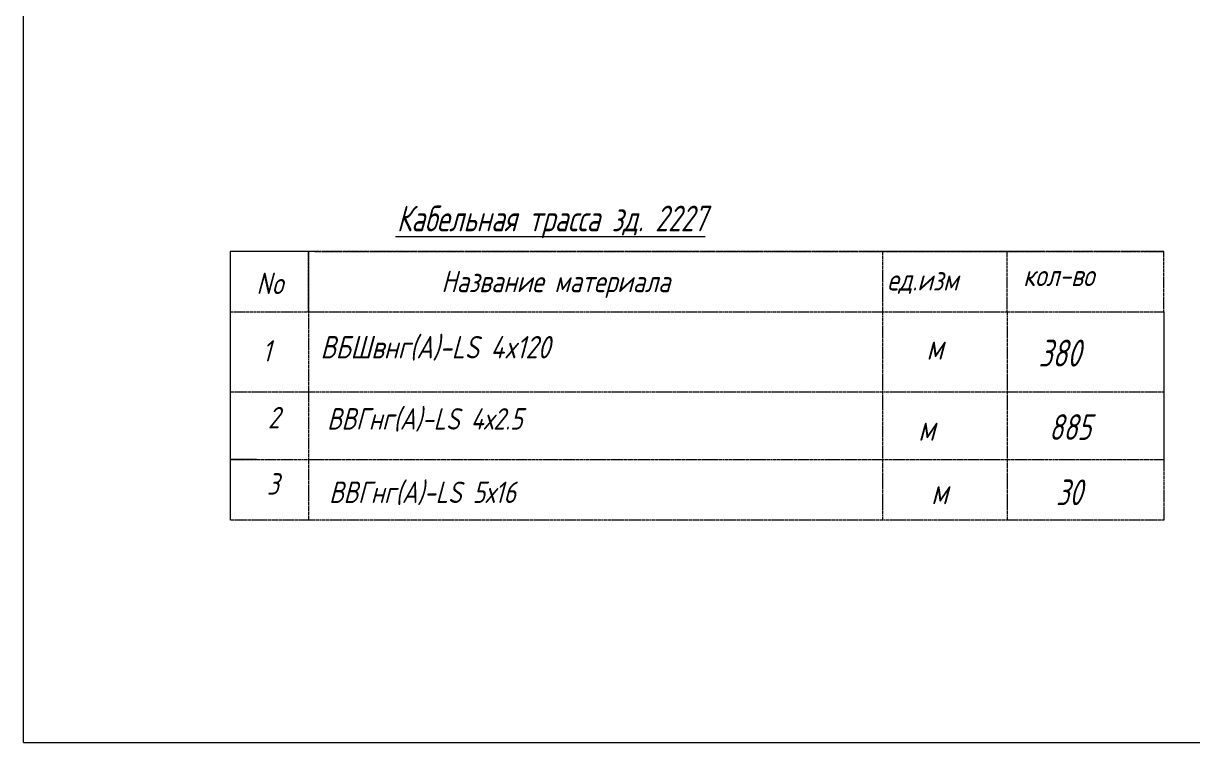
# Model space of a CAD drawing. Header units: millimetres. Extents: x -14296 to 10264, y -13087 to -5602.
# Drawn here: x -5970.5 to -5602.5, y -7163.6 to -6937.4 of the extents above; entities that cross this region are included whole.
import ezdxf

# ---------------------------------------------------------------- set-up
doc = ezdxf.new("R2010")
doc.units = ezdxf.units.MM
for name, pattern in [('gost5', [7, 5, -2, 0]), ('K5LT_BASIC', [0]), ('PHANTOM2', [1.25, 0.625, -0.125, 0.125, -0.125, 0.125, -0.125])]:
    doc.linetypes.add(name, pattern=pattern)
for name, color, linetype, lineweight in [('КаБель контрольный (Вновь)', 142, 'gost5', 15), ('Линия выноска', 137, 'Continuous', 25), ('Рамка толстая', 7, 'Continuous', 15), ('Текст', 7, 'Continuous', 20), ('Штампы', 252, 'Continuous', 25), ('ЭлектрооБорудование (Вновь)', 160, 'Continuous', 15)]:
    doc.layers.add(name, color=color, linetype=linetype, lineweight=lineweight)
doc.styles.add('gost shx', font='gost.shx', dxfattribs={"oblique": 15})
doc.styles.add('Simplex', font='simplex.shx', dxfattribs={"width": 0.7, "oblique": 15})

msp = doc.modelspace()

# ---------------------------------------------------------------- linework, layer by layer
at = {"layer": 'КаБель контрольный (Вновь)', "color": 18, "linetype": 'PHANTOM2', "lineweight": 15, "true_color": 0x000000}
for p, q in [((-5660.95107, -7009.10397), (-5700.12711, -7009.10397)), ((-5700.12711, -7009.10397), (-5700.12711, -7028.07837)), ((-5660.95107, -7028.07837), (-5660.95107, -7009.10397)), ((-5611.65389, -7028.07837), (-5611.65389, -7009.10397))]:
    msp.add_line(p, q, dxfattribs=at)
at = {"layer": 'Рамка толстая', "color": 18, "true_color": 0x000000}
for q in [(-5970.52727, -6589.63746), (-5180.52727, -7163.63746)]:
    msp.add_line((-5970.52727, -7163.63746), q, dxfattribs=at)
at = {"layer": 'Рамка толстая', "color": 18, "linetype": 'PHANTOM2', "lineweight": 15, "true_color": 0x000000}
for p, q in [((-5880.81975, -7028.07837), (-5880.81975, -7009.10397)), ((-5880.81975, -7009.10397), (-5880.81975, -7093.63746)), ((-5905.44605, -7028.07837), (-5880.81975, -7028.07837)), ((-5700.12711, -7028.07837), (-5700.12711, -7093.63746)), ((-5660.95107, -7028.07837), (-5660.95107, -7093.63746))]:
    msp.add_line(p, q, dxfattribs=at)
at = {"layer": 'Штампы', "color": 18, "linetype": 'PHANTOM2', "lineweight": 15, "true_color": 0x000000}
for p, q in [((-5611.65389, -7009.10397), (-5905.44605, -7009.10397)), ((-5878.7926, -7009.10397), (-5611.65389, -7009.10397)), ((-5905.44605, -7028.07837), (-5611.65389, -7028.07837)), ((-5611.65389, -7028.07837), (-5611.65389, -7053.41542)), ((-5611.65389, -7053.41542), (-5905.44605, -7053.41542)), ((-5905.44605, -7053.41542), (-5905.44605, -7074.56592)), ((-5905.44605, -7074.56592), (-5611.65389, -7074.56592)), ((-5611.65389, -7074.56592), (-5611.65389, -7093.63746)), ((-5611.65389, -7093.63746), (-5905.44605, -7093.63746))]:
    msp.add_line(p, q, dxfattribs=at)
at = {"layer": 'ЭлектрооБорудование (Вновь)', "color": 18, "linetype": 'K5LT_BASIC', "lineweight": 15, "true_color": 0x000000}
for p, q in [((-5878.7926, -7009.10397), (-5905.44605, -7009.10397)), ((-5905.44605, -7009.10397), (-5905.44605, -7028.07837)), ((-5905.44605, -7009.10397), (-5905.44605, -7048.94044)), ((-5905.44605, -7009.10397), (-5905.44605, -7093.63746)), ((-5650.64488, -7009.10397), (-5689.1215, -7009.10397)), ((-5611.65389, -7028.07837), (-5611.65389, -7053.41542)), ((-5611.65389, -7048.94044), (-5611.65389, -7074.56592)), ((-5897.19574, -7074.56592), (-5905.44605, -7074.56592))]:
    msp.add_line(p, q, dxfattribs=at)

# ---------------------------------------------------------------- texts
at = {"layer": 'Линия выноска', "color": 18, "linetype": 'PHANTOM2', "lineweight": 15, "true_color": 0x000000, "style": 'gost shx', "oblique": 15}
for s, height, p in [('ВБШвнг(А)-LS 4x120', 7.0537095, (-5877.01944, -7042.77791)), ('ВВГнг(А)-LS 4х2.5', 6.7385011, (-5874.95612, -7065.15667)), ('ВВГнг(А)-LS 5х16', 6.7385011, (-5874.32756, -7088.25569))]:
    msp.add_text(s, height=height, dxfattribs=at).set_placement(p)
at = {"layer": 'Текст', "color": 18, "linetype": 'PHANTOM2', "lineweight": 15, "true_color": 0x000000, "style": 'Simplex', "oblique": 15, "width": 0.7}
for s, height, p in [('%%UКабельная трасса зд. 2227', 8.0862014, (-5852.98903, -7002.80012)), ('м', 8.0862, (-5686.30647, -7043.17989)), ('380', 8.464451, (-5651.06999, -7045.33872)), ('885', 8.086201, (-5647.75187, -7068.41042)), ('м', 8.0862, (-5688.88409, -7068.67933)), ('м', 8.0862, (-5684.8226, -7088.64932)), ('30', 8.086201, (-5645.5305, -7088.94624))]:
    msp.add_text(s, height=height, dxfattribs=at).set_placement(p)
at = {"layer": 'ЭлектрооБорудование (Вновь)', "color": 18, "linetype": 'PHANTOM2', "lineweight": 15, "true_color": 0x000000, "style": 'gost shx', "oblique": 15}
for s, height, p in [('No', 6.738501, (-5897.19533, -7022.53447)), ('Название материала', 6.7385011, (-5838.98501, -7021.93874)), ('ед.изм', 6.738501, (-5698.68076, -7021.40866)), ('кол-во', 6.738501, (-5655.87623, -7020.04427)), ('1', 6.7385, (-5895.31318, -7043.77148)), ('2', 6.7385, (-5893.56542, -7064.75983)), ('3', 6.7385, (-5893.90934, -7085.62638))]:
    msp.add_text(s, height=height, dxfattribs=at).set_placement(p)

doc.saveas('drawing.dxf')
